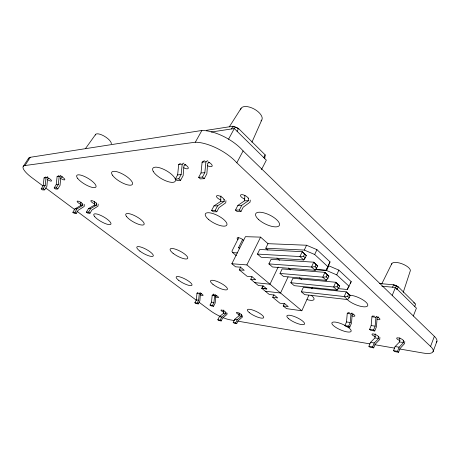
<?xml version="1.0" encoding="UTF-8"?>
<svg xmlns="http://www.w3.org/2000/svg" width="460" height="460" viewBox="0 0 460 460"><rect width="100%" height="100%" fill="white"/><g stroke="black" fill="none" stroke-linecap="round" stroke-linejoin="round"><path stroke-width="0.69" d="M404.788 341.418L404.604 343.534L400.027 348.553L398.567 352.268L394.588 351.566L393.524 350.623L395.14 346.535L399.579 341.929L399.809 337.743M398.567 352.268L397.503 351.319L399.119 347.208L403.558 342.579L403.673 340.475M379.908 337.41L379.73 339.463L375.147 344.293L373.687 347.875L369.966 347.219L368.897 346.294L370.513 342.349L374.957 337.922L375.182 333.868M373.687 347.875L372.623 346.949L374.239 342.982L378.683 338.531L378.793 336.49M225.958 200.658L225.751 202.791L218.948 207.667L216.804 211.755L213.216 211.795L211.611 210.41L213.986 205.913L220.57 201.497L220.903 195.92M211.611 210.41L215.194 210.364L217.574 205.838L224.175 201.394L224.302 199.289M227.09 313.134L226.964 314.433L222.577 318.142L221.197 320.942L218.856 320.528L217.827 319.763L219.351 316.675L223.594 313.283L223.79 310.005M217.827 319.763L220.162 320.177L221.691 317.078L225.946 313.668L226.021 312.351M250.263 200.071L250.062 202.147L243.167 207.224L240.988 211.485L237.095 211.525L235.474 210.082L237.883 205.401L244.559 200.802L244.875 195.408M242.644 315.646L242.518 316.986L238.09 320.798L236.699 323.679L234.232 323.242L233.191 322.466L234.732 319.292L239.016 315.796L239.177 313.105M233.191 322.466L235.658 322.897L237.199 319.711L241.488 316.198L241.609 314.168M235.474 210.082L239.361 210.03L241.782 205.315L248.469 200.692L248.624 197.972M82.76 205.476L80.684 205.539L74.911 208.909L72.847 212.319L74.899 212.29L76.969 208.869L82.76 205.476L82.846 204.096M98.221 204.044L97.991 206.166L91.919 209.996L90.022 213.187L87.831 213.216L86.394 212.135L88.498 208.616L94.369 205.143L94.593 201.595M86.394 212.135L88.579 212.1L90.683 208.57L96.571 205.079L96.709 202.94M80.684 205.539L80.902 202.095M378.591 316.94L377.068 318.343L376.458 326.772L374.739 330.976L370.743 330.366L369.604 329.348L371.162 325.565L371.939 316.767L372.916 315.773M374.739 330.976L373.595 329.958L375.159 326.151L375.935 317.302L376.912 316.308M353.136 314.059L352.118 314.956L351.52 323.098L349.807 327.152L346.081 326.583L344.937 325.594L346.495 321.942L347.254 313.444L348.237 312.49M349.807 327.152L348.663 326.163L350.221 322.489L350.986 313.95L351.963 312.984M216.809 295.642L215.723 296.435L215.194 303.013L213.572 306.256L211.134 305.883L210.036 305.06L211.508 302.139L212.192 295.274L213.745 294.015M210.036 305.06L212.474 305.428L213.946 302.496L214.63 295.602L215.665 294.756M206.298 130.364L232.99 126.218L238.556 128.518L265.167 154.893L264.885 157.717L264.333 158.792M209.444 162.38L207.696 163.392L206.85 173.817L204.234 178.647L200.416 178.911L198.645 177.336L201.014 172.994L202.112 162.161L204.412 160.649M198.645 177.336L202.463 177.06L204.838 172.684L205.936 161.776L207.667 160.638M201.468 293.583L200.387 294.354L199.87 300.759L198.266 303.91L195.954 303.554L194.867 302.749L196.322 299.909L196.995 293.227L198.018 292.411M194.867 302.749L197.173 303.1L198.634 300.248L199.306 293.537L200.33 292.721M185.823 164.628L183.948 165.686L183.126 175.68L180.556 180.308L177.054 180.556L175.306 179.049L177.635 174.88L178.698 164.496L180.4 163.409M175.306 179.049L178.808 178.79L181.142 174.599L182.212 164.145L183.919 163.053M84.376 204.476L84.151 206.534L78.188 210.249L76.32 213.342L74.261 213.365L72.847 212.319M62.543 176.674L60.731 177.6L60.047 185.334L57.816 188.928L55.718 189.077L54.182 187.921L56.206 184.684L57.103 176.634L58.863 175.617M54.182 187.921L56.275 187.772L58.305 184.512L59.202 176.427L60.967 175.404M48.731 178.273L47.547 178.871L46.88 186.363L44.683 189.848L42.717 189.986L41.21 188.87L43.194 185.731L44.068 177.934L45.799 176.945M41.21 188.87L43.177 188.726L45.166 185.575L46.046 177.738L47.777 176.743M403.253 292.341L410.101 271.429A9.97 3.783 21.4 0 0 401.971 263.781A9.97 3.783 21.4 0 0 391.627 264.546M433.044 351.699L436.931 341.326M399.608 348.99L422.912 353.004A21.781 6.388 21.9 0 0 430.56 346.414L434.361 336.335L243.104 150.909A31.74 13.61 29 0 0 201.877 130.479L30.314 157.286A19.602 5.549 31.6 0 0 28.313 159.028M413.327 316.026L416.421 308.137L395.456 287.46L381.892 286.218M414.724 306.464L415.662 304.083L398.239 286.81L393.57 284.78L379.414 283.527M396.054 288.725L397.256 289.236L398.239 286.81M395.059 285.873L395.307 285.269L396.514 285.792A2.541 0.903 21.8 0 1 397.676 286.758M392.265 295.285L395.456 287.46M396.514 285.792L396.267 286.396L395.68 286.108M392.581 287.201L393.57 284.78M338.134 288.587L347.311 289.512L348.318 287.184M347.311 289.512L351.216 281.658L338.859 270.123L328.728 265.782L326.6 270.52L315.341 269.663M349.174 297.718L350.112 295.556L346.265 291.858L303.358 287.333L301.334 291.767L304.658 294.624L347.565 299.569L349.174 297.718L347.639 296.32L344.218 296.55L301.334 291.767M347.639 296.32L348.577 294.153L346.265 291.858L344.218 296.55L347.565 299.569M337.6 288.92L337.082 290.105L333.638 286.994L337.099 286.752L338.065 284.567L335.742 282.256L292.899 278.26L290.818 282.733L294.233 285.671L337.082 290.105L338.681 288.19L339.647 286.005L335.742 282.256L333.638 286.994L290.818 282.733M251.948 142.157L261.7 120.14M349.18 286.367L336.749 274.885L338.859 270.123M314.997 269.353L326.261 270.21L330.033 261.889L316.923 249.653L306.55 245.237L267.996 243.679L260.584 237.13L245.433 236.67L231.84 263.752L235.543 266.794L240.482 267.197L244.243 270.302L239.298 269.876L240.827 266.794M326.261 270.21L330.033 261.889M326.824 279.162L326.289 280.353L283.521 276.466L280.002 273.447L282.141 268.933L324.909 272.366L328.865 276.172L327.876 278.375L326.289 280.353L322.742 277.15L280.002 273.447M326.243 276.897L327.238 274.689L324.909 272.366L322.742 277.15L326.243 276.897L327.876 278.375M284.378 303.433L283.21 305.923L286.511 308.631L301.829 310.77L308.873 295.211M311.805 288.73L312.392 287.431M315.721 269.106L315.169 270.308L272.498 267.001L268.887 263.896L271.078 259.342L313.743 262.183L317.762 266.041L315.169 270.308L311.518 267.007L268.887 263.896M327.876 266.691L314.692 254.506L316.923 249.653M315.06 266.742L316.083 264.511L313.743 262.183L311.518 267.007L315.06 266.742L316.744 268.266M267.996 243.679L265.776 248.222L304.296 250.067L306.55 245.237M305.267 257.847L306.314 255.605L302.237 251.683L259.704 249.481L257.45 254.075L261.165 257.267L303.715 259.957L305.267 257.847L303.537 256.277L299.949 256.559L257.45 254.075M288.086 276.908L280.548 293.014L265.316 291.237M303.537 256.277L304.589 254.023L302.237 251.683L299.949 256.559L303.715 259.957L304.566 258.135M283.21 305.923L288.236 306.607L284.901 303.859L279.887 303.192L272.705 297.298L273.895 294.785M278.15 267.07L269.997 284.205L254.817 282.618M272.705 297.298L277.714 297.925L274.252 295.067L269.249 294.463L261.838 288.374L263.062 285.844L261.878 288.408L266.863 288.972L263.31 286.034L258.325 285.493L250.746 279.272L251.994 276.707M231.84 263.752L246.87 264.908L260.584 237.13M381.829 283.762L391.845 263.574M239.16 248.417L238.636 247.48L242.788 239.206M238.642 237.866L231.909 251.217L232.662 252.626L236.348 255.697M261.487 169.636L266.346 160.137L234.307 128.541L211.128 132.043M263.775 157.602L265.167 154.893M430.56 346.414L236.825 162.8L243.104 150.909M237.072 131.273L238.556 128.518M228.516 139.265L234.307 128.541M231.501 128.967L232.99 126.218M42.929 185.897L31.993 177.744A19.694 5.342 31.4 0 1 24.961 165.542L195.327 142.209L201.877 130.479M350.273 283.256L351.216 281.658M229.281 126.908L241.046 108.382M23.195 166.503L28.526 158.303M24.961 165.542L30.314 157.286M85.376 148.741L95.732 134.262M44.068 177.934L46.046 177.738M57.103 176.634L59.202 176.427M178.698 164.496L182.212 164.145M202.112 162.161L205.936 161.776M43.194 185.731L45.166 185.575M56.206 184.684L58.305 184.512M177.635 174.88L181.142 174.599M201.014 172.994L204.838 172.684M94.369 205.143L96.571 205.079M220.57 201.497L224.175 201.394M244.559 200.802L248.469 200.692M74.911 208.909L76.969 208.869M88.498 208.616L90.683 208.57M213.986 205.913L217.574 205.838M237.883 205.401L241.782 205.315M232.662 252.626L237.498 252.908M250.746 279.272L255.714 279.766L252.057 276.748L247.095 276.276L239.298 269.876M261.838 288.374L266.829 288.938M196.995 293.227L199.306 293.537M212.192 295.274L214.63 295.602M347.254 313.444L350.986 313.95M371.939 316.767L375.935 317.302M196.322 299.909L198.634 300.248M211.508 302.139L213.946 302.496M346.495 321.942L350.221 322.489M371.162 325.565L375.159 326.151M344.937 325.594L348.663 326.163M369.604 329.348L373.595 329.958M223.594 313.283L225.946 313.668M239.016 315.796L241.488 316.198M374.957 337.922L378.683 338.531M399.579 341.929L403.558 342.579M219.351 316.675L221.691 317.078M234.732 319.292L237.199 319.711M370.513 342.349L374.239 342.982M395.14 346.535L399.119 347.208M234.37 320.557L230.132 319.832A15.686 3.755 26.6 0 1 223.014 317.647M237.9 321.166L369.949 343.89M374.894 344.741L394.663 348.139M368.897 346.294L372.623 346.949M393.524 350.623L397.503 351.319M304.296 250.067L314.692 254.506M326.6 270.52L336.749 274.885M396.083 288.725L397.256 289.236M43.177 188.726L44.683 189.848M74.899 212.29L76.32 213.342M197.173 303.1L198.266 303.91M220.162 320.177L221.197 320.942M45.81 188.042L74.589 209.49M76.895 211.209L196.627 300.443M198.927 302.162L210.444 310.741A15.686 3.755 26.6 0 0 220.317 316.474M56.275 187.772L57.816 188.928M88.579 212.1L90.022 213.187M212.474 305.428L213.572 306.256M235.658 322.897L236.699 323.679M246.87 264.908L301.829 310.77M238.636 247.48L239.683 248.365M178.808 178.79L180.556 180.308M215.194 210.364L216.804 211.755M265.776 248.222L267.904 250.085M276.931 257.985L279.582 260.308M288.42 268.036L290.53 269.888M299.512 277.742L301.622 279.594M202.463 177.06L204.234 178.647M239.361 210.03L240.988 211.485M337.099 286.752L338.681 288.19M304.589 254.023L306.314 255.605M316.083 264.511L317.762 266.041M327.238 274.689L328.865 276.172M338.065 284.567L339.647 286.005M348.577 294.153L350.112 295.556M413.73 302.663A2.495 0.851 21.4 0 1 414.351 303.278M394.122 285.01A2.541 0.903 21.8 0 1 395.307 285.269M95.323 135.021A9.217 3.277 31.9 0 1 103.925 135.964A9.217 3.277 31.9 0 1 111.303 143.882M233.714 127.132A3.065 1.42 29 0 1 235.411 127.092L236.848 127.684A3.065 1.42 29 0 1 238.084 128.61M240.632 109.882A11.891 5.836 28.8 0 1 254.092 108.991A11.891 5.836 28.8 0 1 260.975 120.894M238.033 239.579A3.743 1.265 26.7 0 1 238.815 237.728A3.743 1.265 26.7 0 1 243.748 240.752M434.361 336.335A21.672 6.635 21.6 0 1 436.206 342.441M195.327 142.209A31.947 13.15 28.9 0 1 236.825 162.8M346.754 326.399A10.505 2.99 23.7 0 1 346.409 331.786A10.505 2.99 23.7 0 1 331.844 323.368A10.505 2.99 23.7 0 1 345.477 325.663M311.035 295.136A10.936 3.341 24.7 0 1 306.975 299.575M350.278 295.176A11.943 3.847 23.2 0 1 365.746 301.955A11.943 3.847 23.2 0 1 363.153 306.768A11.943 3.847 23.2 0 1 347.691 299.972M400.148 340.682A3.634 1.069 22.2 0 1 396.704 338.1A3.634 1.069 22.2 0 1 401.137 338.813A3.634 1.069 22.2 0 1 403.035 341.142M376.861 316.836A3.726 1.156 22.7 0 1 379.937 319.142A3.726 1.156 22.7 0 1 377.257 319.43M373.365 316.221A3.726 1.156 22.7 0 1 374.555 316.181M375.4 336.697A3.49 1.006 22.9 0 1 371.99 334.19A3.49 1.006 22.9 0 1 376.142 334.857A3.49 1.006 22.9 0 1 378.097 337.128M351.256 313.272A3.576 1.087 23.4 0 1 354.861 315.721A3.576 1.087 23.4 0 1 351.865 315.842M348.553 312.909A3.576 1.087 23.4 0 1 349.646 312.863M184.195 164.249A4.347 1.679 29.5 0 1 188.312 168.147A4.347 1.679 29.5 0 1 183.695 167.75M221.202 200.071A4.151 1.552 27.9 0 1 216.47 196.506A4.151 1.552 27.9 0 1 220.489 196.38A4.151 1.552 27.9 0 1 223.819 199.991M208.041 161.88A4.525 1.834 29 0 1 212.204 165.962A4.525 1.834 29 0 1 207.242 165.565M244.829 199.151A4.324 1.685 27.2 0 1 240.522 195.782A4.324 1.685 27.2 0 1 243.65 194.982A4.324 1.685 27.2 0 1 248.216 198.289M239.51 314.812A2.766 0.684 26.2 0 1 236.405 312.719A2.766 0.684 26.2 0 1 239.16 313.162A2.766 0.684 26.2 0 1 241.304 315.1M215.7 295.285A2.835 0.724 26.8 0 1 218.529 297.447A2.835 0.724 26.8 0 1 215.366 296.711M213.526 295.303A2.835 0.724 26.8 0 1 215.268 295.107M224.008 312.317A2.691 0.65 26.5 0 1 220.949 310.27A2.691 0.65 26.5 0 1 223.56 310.695A2.691 0.65 26.5 0 1 225.71 312.593M199.887 293.055A2.76 0.69 27.1 0 1 203.107 295.274A2.76 0.69 27.1 0 1 200.094 294.63M47.173 177.502A3.352 0.92 31.3 0 1 51.549 180.809A3.352 0.92 31.3 0 1 47.213 179.365M81.224 204.458A3.208 0.874 30.4 0 1 77.257 201.767A3.208 0.874 30.4 0 1 79.568 201.693A3.208 0.874 30.4 0 1 82.731 204.407M60.398 176.18A3.45 0.983 31.2 0 1 64.854 179.595A3.45 0.983 31.2 0 1 60.335 178.112M94.53 203.849A3.3 0.937 30.3 0 1 90.861 201.089A3.3 0.937 30.3 0 1 93.558 201.256A3.3 0.937 30.3 0 1 96.594 203.975M178.79 280.404A8.889 2.26 27.5 0 0 191.883 285.303A8.889 2.26 27.5 0 0 181.631 277.478A8.889 2.26 27.5 0 0 178.79 280.404M94.553 216.464A9.838 2.668 29.8 0 0 109.474 224.63A9.838 2.668 29.8 0 0 103.115 216.579A9.838 2.668 29.8 0 0 94.553 216.464M249.418 312.725A9.073 2.34 25.8 0 0 263.356 317.992A9.073 2.34 25.8 0 0 253.788 310.425A9.073 2.34 25.8 0 0 249.418 312.725M77.625 178.336A11.178 3.358 30.9 0 0 94.472 187.64A11.178 3.358 30.9 0 0 86.963 177.704A11.178 3.358 30.9 0 0 77.625 178.336M126.385 216.327A10.476 3.07 29.3 0 0 142.272 225.072A10.476 3.07 29.3 0 0 136.189 216.459A10.476 3.07 29.3 0 0 126.385 216.327M173.069 253.293A9.913 2.806 27.9 0 0 187.623 258.508A9.913 2.806 27.9 0 0 176.14 249.423A9.913 2.806 27.9 0 0 173.069 253.293M212.951 284.337A9.453 2.564 26.8 0 0 227.2 289.593A9.453 2.564 26.8 0 0 216.74 281.319A9.453 2.564 26.8 0 0 212.951 284.337M139.892 251.12A9.321 2.455 28.5 0 0 153.232 255.984A9.321 2.455 28.5 0 0 142.036 247.44A9.321 2.455 28.5 0 0 139.892 251.12M288.794 318.826A9.723 2.639 24.9 0 0 304.008 324.495A9.723 2.639 24.9 0 0 294.342 316.514A9.723 2.639 24.9 0 0 288.794 318.826M112.43 175.145A11.983 3.944 30.5 0 0 130.519 185.208A11.983 3.944 30.5 0 0 123.309 174.415A11.983 3.944 30.5 0 0 112.43 175.145M153.243 171.402A12.932 4.692 29.8 0 0 172.776 182.361A12.932 4.692 29.8 0 0 166.089 170.539A12.932 4.692 29.8 0 0 153.243 171.402M208.426 219.322A12.104 4.192 27.6 0 0 226.642 225.337A12.104 4.192 27.6 0 0 213.256 213.676A12.104 4.192 27.6 0 0 208.426 219.322M258.457 219.397A13.191 4.974 26.2 0 0 278.933 225.963A13.191 4.974 26.2 0 0 265.293 213.267A13.191 4.974 26.2 0 0 258.457 219.397"/></g></svg>
